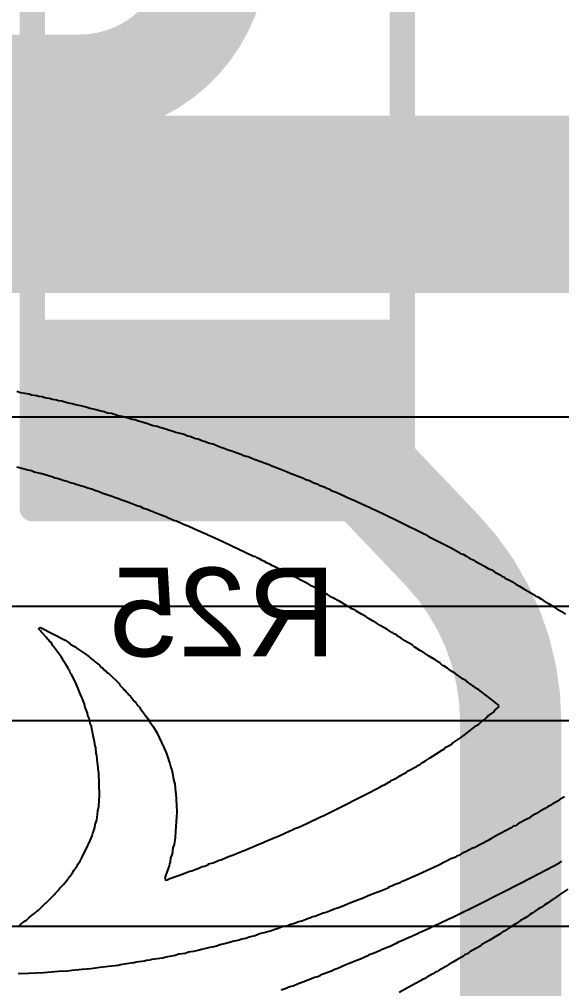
# Model space of a CAD drawing. Header units: inches. Extents: x 0 to 11.2, y -0.2 to 5.5.
# Drawn here: x 1.77 to 1.9841, y 1.3093 to 1.6915 of the extents above; entities that cross this region are included whole.
import ezdxf

# ---------------------------------------------------------------- set-up
doc = ezdxf.new("R2010")
doc.units = ezdxf.units.IN
doc.header["$MEASUREMENT"] = 0
for name, color, linetype in [('Bottom Layer', 5, 'Continuous'), ('Bottom Overlay', 54, 'Continuous'), ('Bottom Paste', 16, 'Continuous'), ('Bottom Solder', 6, 'Continuous'), ('Top Layer', 1, 'Continuous'), ('Top Overlay', 2, 'Continuous')]:
    doc.layers.add(name, color=color, linetype=linetype)
doc.styles.add('Arial', font='', dxfattribs={"height": 0.2})
doc.styles.get('Arial').set_extended_font_data('Arial')

# ---------------------------------------------------------------- blocks, each defined once
blk = doc.blocks.new('RES_2512_B_29')
at = {"layer": 'Bottom Layer'}
for points in [[(-0.15945, 0.06693), (-0.09646, 0.06693), (-0.09646, -0.06693), (-0.15945, -0.06693)], [(0.09646, 0.06693), (0.15945, 0.06693), (0.15945, -0.06693), (0.09646, -0.06693)]]:
    blk.add_hatch(color=5, dxfattribs=at).paths.add_polyline_path(points)
at = {"layer": 'Bottom Paste'}
for points in [[(-0.15945, 0.06693), (-0.09646, 0.06693), (-0.09646, -0.06693), (-0.15945, -0.06693)], [(0.09646, 0.06693), (0.15945, 0.06693), (0.15945, -0.06693), (0.09646, -0.06693)]]:
    blk.add_hatch(color=16, dxfattribs=at).paths.add_polyline_path(points)
at = {"layer": 'Bottom Solder'}
for points in [[(-0.16345, 0.07093), (-0.09246, 0.07093), (-0.09246, -0.07093), (-0.16345, -0.07093)], [(0.09246, 0.07093), (0.16345, 0.07093), (0.16345, -0.07093), (0.09246, -0.07093)]]:
    blk.add_hatch(color=6, dxfattribs=at).paths.add_polyline_path(points)
at = {"layer": 'Bottom Overlay'}
for points in [[(-0.167, 0.073, 0.01, 0.01, 0), (-0.167, -0.073, 0.01, 0.01, 0)], [(-0.167, 0.073, 0.01, 0.01, 0), (0.16679, 0.073, 0.01, 0.01, 0)], [(0.16679, 0.073, 0.01, 0.01, 0), (0.16679, -0.073, 0.01, 0.01, 0)], [(-0.167, -0.073, 0.01, 0.01, 0), (0.16679, -0.073, 0.01, 0.01, 0)]]:
    blk.add_lwpolyline(points, format="xyseb", dxfattribs=at)
for points in [[(-0.1695, 0.073, 0.005, 0.005, 1), (-0.1645, 0.073, 0.005, 0.005, 1)], [(-0.1695, 0.073, 0.005, 0.005, 1), (-0.1645, 0.073, 0.005, 0.005, 1)], [(0.16429, 0.073, 0.005, 0.005, 1), (0.16929, 0.073, 0.005, 0.005, 1)], [(0.16429, 0.073, 0.005, 0.005, 1), (0.16929, 0.073, 0.005, 0.005, 1)], [(-0.1695, -0.073, 0.005, 0.005, 1), (-0.1645, -0.073, 0.005, 0.005, 1)], [(-0.1695, -0.073, 0.005, 0.005, 1), (-0.1645, -0.073, 0.005, 0.005, 1)], [(0.16429, -0.073, 0.005, 0.005, 1), (0.16929, -0.073, 0.005, 0.005, 1)], [(0.16429, -0.073, 0.005, 0.005, 1), (0.16929, -0.073, 0.005, 0.005, 1)]]:
    blk.add_lwpolyline(points, format="xyseb", close=True, dxfattribs=at)

msp = doc.modelspace()

# ---------------------------------------------------------------- linework, layer by layer
at = {"layer": 'Bottom Layer'}
for points in [[(1.84816, 1.71991, 0.04, 0.04, -0.414214), (1.79379, 1.66554, 0.04, 0.04, 0)], [(1.69881, 1.66554, 0.04, 0.04, 0), (1.79379, 1.66554, 0.04, 0.04, 0)], [(1.84816, 1.53759, 0.04, 0.04, 0), (1.89509, 1.52609, 0.04, 0.04, 0)], [(1.89509, 1.52609, 0.04, 0.04, 0), (1.93685, 1.48225, 0.04, 0.04, 0)], [(1.93685, 1.48225, 0.04, 0.04, -0.192606), (1.964, 1.41438, 0.04, 0.04, 0)], [(1.964, 0.67236, 0.04, 0.04, 0), (1.964, 1.41438, 0.04, 0.04, 0)]]:
    msp.add_lwpolyline(points, format="xyseb", dxfattribs=at)
for points in [[(1.78379, 1.66554, 0.02, 0.02, 1), (1.80379, 1.66554, 0.02, 0.02, 1)], [(1.78379, 1.66554, 0.02, 0.02, 1), (1.80379, 1.66554, 0.02, 0.02, 1)], [(1.83816, 1.53759, 0.02, 0.02, 1), (1.85816, 1.53759, 0.02, 0.02, 1)], [(1.88509, 1.52609, 0.02, 0.02, 1), (1.90509, 1.52609, 0.02, 0.02, 1)], [(1.88509, 1.52609, 0.02, 0.02, 1), (1.90509, 1.52609, 0.02, 0.02, 1)], [(1.92685, 1.48225, 0.02, 0.02, 1), (1.94685, 1.48225, 0.02, 0.02, 1)], [(1.92685, 1.48225, 0.02, 0.02, 1), (1.94685, 1.48225, 0.02, 0.02, 1)], [(1.954, 1.41438, 0.02, 0.02, 1), (1.974, 1.41438, 0.02, 0.02, 1)], [(1.954, 1.41438, 0.02, 0.02, 1), (1.974, 1.41438, 0.02, 0.02, 1)]]:
    msp.add_lwpolyline(points, format="xyseb", close=True, dxfattribs=at)
at = {"layer": 'Top Layer'}
for p, q in [((1.50482, 1.53482), (3.02, 1.53482)), ((3.1, 1.46), (1.57, 1.46)), ((1.65519, 1.415), (3.19, 1.415)), ((3.31378, 1.33378), (1.73649, 1.33378))]:
    msp.add_line(p, q, dxfattribs=at)
msp.add_lwpolyline([(1.44717, 1.61855, 0.07, 0.07, 0), (2.89588, 1.61855, 0.07, 0.07, 0)], format="xyseb", dxfattribs=at)
at = {"layer": 'Top Overlay'}
for p, q in [((1.76911, 1.54484), (1.77046, 1.54432)), ((1.77046, 1.54432), (1.77387, 1.54381)), ((1.77387, 1.54381), (1.7749, 1.54339)), ((1.7749, 1.54339), (1.77697, 1.54319)), ((1.77697, 1.54319), (1.77779, 1.54298)), ((1.77779, 1.54298), (1.77903, 1.54277)), ((1.77903, 1.54277), (1.78007, 1.54236)), ((1.78007, 1.54236), (1.78172, 1.54215)), ((1.78172, 1.54215), (1.78234, 1.54195)), ((1.78234, 1.54195), (1.78317, 1.54174)), ((1.78317, 1.54174), (1.78472, 1.54143)), ((1.78472, 1.54143), (1.78554, 1.54122)), ((1.78554, 1.54122), (1.78678, 1.54102)), ((1.78678, 1.54102), (1.78761, 1.54081)), ((1.78761, 1.54081), (1.78937, 1.54029)), ((1.78937, 1.54029), (1.79092, 1.53998)), ((1.79092, 1.53998), (1.79174, 1.53978)), ((1.79174, 1.53978), (1.79267, 1.53947)), ((1.79267, 1.53947), (1.79412, 1.53926)), ((1.79412, 1.53926), (1.79577, 1.53885)), ((1.79577, 1.53885), (1.79681, 1.53864)), ((1.79681, 1.53864), (1.79784, 1.53823)), ((1.79784, 1.53823), (1.80042, 1.53771)), ((1.80042, 1.53771), (1.80135, 1.5374)), ((1.80135, 1.5374), (1.80218, 1.53719)), ((1.80218, 1.53719), (1.80352, 1.53688)), ((1.80352, 1.53688), (1.80486, 1.53637)), ((1.80486, 1.53637), (1.80652, 1.53616)), ((1.80652, 1.53616), (1.80714, 1.53595)), ((1.80714, 1.53595), (1.80796, 1.53575)), ((1.80796, 1.53575), (1.809, 1.53533)), ((1.809, 1.53533), (1.81055, 1.53502)), ((1.81055, 1.53502), (1.81168, 1.53471)), ((1.81168, 1.53471), (1.81375, 1.53409)), ((1.81375, 1.53409), (1.81458, 1.53389)), ((1.81458, 1.53389), (1.81561, 1.53368)), ((1.81561, 1.53368), (1.81664, 1.53327)), ((1.81664, 1.53327), (1.81892, 1.53265)), ((1.81892, 1.53265), (1.82036, 1.53223)), ((1.82036, 1.53223), (1.82171, 1.53172)), ((1.82171, 1.53172), (1.82284, 1.53141)), ((1.82284, 1.53141), (1.82439, 1.5311)), ((1.82439, 1.5311), (1.82543, 1.53068)), ((1.82543, 1.53068), (1.82636, 1.53037)), ((1.82636, 1.53037), (1.82791, 1.53006)), ((1.82791, 1.53006), (1.82894, 1.52965)), ((1.82894, 1.52965), (1.82987, 1.52934)), ((1.82987, 1.52934), (1.8307, 1.52913)), ((1.8307, 1.52913), (1.83173, 1.52872)), ((1.83173, 1.52872), (1.83504, 1.52789)), ((1.83504, 1.52789), (1.83648, 1.52727)), ((1.83648, 1.52727), (1.83772, 1.52707)), ((1.83772, 1.52707), (1.83958, 1.52624)), ((1.83958, 1.52624), (1.84062, 1.52603)), ((1.84062, 1.52603), (1.84206, 1.52541)), ((1.84206, 1.52541), (1.84341, 1.5251)), ((1.84341, 1.5251), (1.84516, 1.52438)), ((1.84516, 1.52438), (1.84651, 1.52407)), ((1.84651, 1.52407), (1.84826, 1.52335)), ((1.84826, 1.52335), (1.84961, 1.52283)), ((1.84961, 1.52283), (1.85054, 1.52252)), ((1.85054, 1.52252), (1.8525, 1.5218)), ((1.8525, 1.5218), (1.85426, 1.52128)), ((1.85426, 1.52128), (1.8556, 1.52076)), ((1.8556, 1.52076), (1.85787, 1.51994)), ((1.85787, 1.51994), (1.85818, 1.51963)), ((1.85818, 1.51963), (1.85953, 1.51932)), ((1.85953, 1.51932), (1.86035, 1.51911)), ((1.86035, 1.51911), (1.86211, 1.51839)), ((1.86211, 1.51839), (1.86356, 1.51777)), ((1.86356, 1.51777), (1.865, 1.51735)), ((1.77242, 1.51405), (1.76911, 1.51487)), ((1.77335, 1.51374), (1.77242, 1.51405)), ((1.7749, 1.51343), (1.77335, 1.51374)), ((1.865, 1.51735), (1.86604, 1.51694)), ((1.86604, 1.51694), (1.86748, 1.51632)), ((1.86748, 1.51632), (1.86862, 1.51601)), ((1.86862, 1.51601), (1.86976, 1.51549)), ((1.86976, 1.51549), (1.87286, 1.51425)), ((1.87286, 1.51425), (1.87554, 1.51322)), ((1.77593, 1.51301), (1.7749, 1.51343)), ((1.77841, 1.51239), (1.77593, 1.51301)), ((1.77986, 1.51198), (1.77841, 1.51239)), ((1.78193, 1.51136), (1.77986, 1.51198)), ((1.78306, 1.51105), (1.78193, 1.51136)), ((1.7841, 1.51064), (1.78306, 1.51105)), ((1.78492, 1.51043), (1.7841, 1.51064)), ((1.78627, 1.51012), (1.78492, 1.51043)), ((1.7873, 1.50971), (1.78627, 1.51012)), ((1.87554, 1.51322), (1.87699, 1.5126)), ((1.87699, 1.5126), (1.87802, 1.51219)), ((1.87802, 1.51219), (1.88071, 1.51115)), ((1.88071, 1.51115), (1.88216, 1.51053)), ((1.88216, 1.51053), (1.88319, 1.51012)), ((1.88319, 1.51012), (1.88453, 1.5096)), ((1.78895, 1.50929), (1.7873, 1.50971)), ((1.79009, 1.50878), (1.78895, 1.50929)), ((1.79143, 1.50847), (1.79009, 1.50878)), ((1.79247, 1.50805), (1.79143, 1.50847)), ((1.79329, 1.50785), (1.79247, 1.50805)), ((1.79474, 1.50744), (1.79329, 1.50785)), ((1.79557, 1.50723), (1.79474, 1.50744)), ((1.79701, 1.50661), (1.79557, 1.50723)), ((1.79867, 1.50619), (1.79701, 1.50661)), ((1.7998, 1.50568), (1.79867, 1.50619)), ((1.88453, 1.5096), (1.88608, 1.50888)), ((1.88608, 1.50888), (1.88712, 1.50847)), ((1.88712, 1.50847), (1.88794, 1.50826)), ((1.88794, 1.50826), (1.88836, 1.50785)), ((1.88836, 1.50785), (1.89032, 1.50712)), ((1.89032, 1.50712), (1.89146, 1.50661)), ((1.89146, 1.50661), (1.8928, 1.50609)), ((1.8928, 1.50609), (1.89311, 1.50578)), ((1.80115, 1.50537), (1.7998, 1.50568)), ((1.803, 1.50454), (1.80115, 1.50537)), ((1.80383, 1.50433), (1.803, 1.50454)), ((1.80497, 1.50382), (1.80383, 1.50433)), ((1.80631, 1.50351), (1.80497, 1.50382)), ((1.80765, 1.50299), (1.80631, 1.50351)), ((1.80962, 1.50227), (1.80765, 1.50299)), ((1.81055, 1.50196), (1.80962, 1.50227)), ((1.89311, 1.50578), (1.89507, 1.50506)), ((1.89507, 1.50506), (1.89683, 1.50433)), ((1.89683, 1.50433), (1.90075, 1.50248)), ((1.90075, 1.50248), (1.90179, 1.50206)), ((1.81251, 1.50124), (1.81055, 1.50196)), ((1.81354, 1.50082), (1.81251, 1.50124)), ((1.81489, 1.50031), (1.81354, 1.50082)), ((1.81685, 1.49958), (1.81489, 1.50031)), ((1.81768, 1.49938), (1.81685, 1.49958)), ((1.81902, 1.49865), (1.81768, 1.49938)), ((1.82016, 1.49834), (1.81902, 1.49865)), ((1.90179, 1.50206), (1.90323, 1.50144)), ((1.90323, 1.50144), (1.90716, 1.49958)), ((1.90716, 1.49958), (1.9085, 1.49907)), ((1.9085, 1.49907), (1.90881, 1.49876)), ((1.90881, 1.49876), (1.90985, 1.49834)), ((1.82119, 1.49793), (1.82016, 1.49834)), ((1.82191, 1.49762), (1.82119, 1.49793)), ((1.82305, 1.49731), (1.82191, 1.49762)), ((1.82336, 1.497), (1.82305, 1.49731)), ((1.82605, 1.49597), (1.82336, 1.497)), ((1.82708, 1.49555), (1.82605, 1.49597)), ((1.82822, 1.49524), (1.82708, 1.49555)), ((1.82853, 1.49493), (1.82822, 1.49524)), ((1.82987, 1.49442), (1.82853, 1.49493)), ((1.90985, 1.49834), (1.91377, 1.49648)), ((1.91377, 1.49648), (1.92018, 1.49338)), ((1.83132, 1.4938), (1.82987, 1.49442)), ((1.83214, 1.49359), (1.83132, 1.4938)), ((1.83452, 1.49245), (1.83214, 1.49359)), ((1.83555, 1.49204), (1.83452, 1.49245)), ((1.8369, 1.49152), (1.83555, 1.49204)), ((1.84062, 1.48987), (1.8369, 1.49152)), ((1.92018, 1.49338), (1.93031, 1.48842)), ((1.84103, 1.48966), (1.84062, 1.48987)), ((1.84279, 1.48894), (1.84103, 1.48966)), ((1.84413, 1.48842), (1.84279, 1.48894)), ((1.84444, 1.48811), (1.84413, 1.48842)), ((1.84578, 1.4876), (1.84444, 1.48811)), ((1.85033, 1.48553), (1.84578, 1.4876)), ((1.93031, 1.48842), (1.93155, 1.4876)), ((1.93155, 1.4876), (1.94043, 1.48305)), ((1.85343, 1.48408), (1.85033, 1.48553)), ((1.86252, 1.47974), (1.85343, 1.48408)), ((1.86335, 1.47954), (1.86252, 1.47974)), ((1.86376, 1.47912), (1.86335, 1.47954)), ((1.94043, 1.48305), (1.94395, 1.48119)), ((1.94395, 1.48119), (1.94436, 1.48078)), ((1.94436, 1.48078), (1.94519, 1.48057)), ((1.94519, 1.48057), (1.94663, 1.47974)), ((1.94663, 1.47974), (1.94787, 1.47892)), ((1.8648, 1.47871), (1.86376, 1.47912)), ((1.86583, 1.47809), (1.8648, 1.47871)), ((1.86686, 1.47768), (1.86583, 1.47809)), ((1.8679, 1.47706), (1.86686, 1.47768)), ((1.86893, 1.47664), (1.8679, 1.47706)), ((1.86996, 1.47602), (1.86893, 1.47664)), ((1.87038, 1.47582), (1.86996, 1.47602)), ((1.87141, 1.4754), (1.87038, 1.47582)), ((1.94787, 1.47892), (1.94922, 1.4784)), ((1.94922, 1.4784), (1.94953, 1.47809)), ((1.94953, 1.47809), (1.94994, 1.47788)), ((1.94994, 1.47788), (1.95345, 1.47602)), ((1.95345, 1.47602), (1.95511, 1.47499)), ((1.87244, 1.47478), (1.87141, 1.4754)), ((1.87348, 1.47437), (1.87244, 1.47478)), ((1.87782, 1.4721), (1.87348, 1.47437)), ((1.88298, 1.46941), (1.87782, 1.4721)), ((1.95511, 1.47499), (1.95614, 1.47458)), ((1.95614, 1.47458), (1.95655, 1.47437)), ((1.95655, 1.47437), (1.95779, 1.47354)), ((1.95779, 1.47354), (1.96007, 1.4723)), ((1.96007, 1.4723), (1.96048, 1.47189)), ((1.96048, 1.47189), (1.96151, 1.47148)), ((1.88484, 1.46838), (1.88298, 1.46941)), ((1.88515, 1.46807), (1.88484, 1.46838)), ((1.8865, 1.46755), (1.88515, 1.46807)), ((1.96151, 1.47148), (1.96193, 1.47106)), ((1.96193, 1.47106), (1.96296, 1.47065)), ((1.96296, 1.47065), (1.96441, 1.46982)), ((1.96441, 1.46982), (1.96606, 1.46879)), ((1.96606, 1.46879), (1.96751, 1.46796)), ((1.96751, 1.46796), (1.96916, 1.46693)), ((1.88815, 1.46652), (1.8865, 1.46755)), ((1.89125, 1.46486), (1.88815, 1.46652)), ((1.89166, 1.46466), (1.89125, 1.46486)), ((1.89332, 1.46362), (1.89166, 1.46466)), ((1.96916, 1.46693), (1.9735, 1.46445)), ((1.9735, 1.46445), (1.97391, 1.46404)), ((1.97391, 1.46404), (1.97474, 1.46383)), ((1.89683, 1.46176), (1.89332, 1.46362)), ((1.89827, 1.46094), (1.89683, 1.46176)), ((1.89951, 1.46011), (1.89827, 1.46094)), ((1.97474, 1.46383), (1.97619, 1.4628)), ((1.97619, 1.4628), (1.9766, 1.46259)), ((1.9766, 1.46259), (1.97701, 1.46218)), ((1.97701, 1.46218), (1.97887, 1.46114)), ((1.97887, 1.46114), (1.98176, 1.45949)), ((1.90013, 1.4599), (1.89951, 1.46011)), ((1.90158, 1.45887), (1.90013, 1.4599)), ((1.90241, 1.45866), (1.90158, 1.45887)), ((1.90282, 1.45825), (1.90241, 1.45866)), ((1.90509, 1.45701), (1.90282, 1.45825)), ((1.90675, 1.45598), (1.90509, 1.45701)), ((1.98176, 1.45949), (1.98218, 1.45908)), ((1.98218, 1.45908), (1.98404, 1.45804)), ((1.98404, 1.45804), (1.98569, 1.45701)), ((1.90819, 1.45515), (1.90675, 1.45598)), ((1.90943, 1.45432), (1.90819, 1.45515)), ((1.91088, 1.4535), (1.90943, 1.45432)), ((1.91129, 1.45329), (1.91088, 1.4535)), ((1.91253, 1.45246), (1.91129, 1.45329)), ((1.77779, 1.45143), (1.77841, 1.45164)), ((1.7779, 1.45091), (1.77779, 1.45143)), ((1.77852, 1.45029), (1.7779, 1.45091)), ((1.77841, 1.45164), (1.78813, 1.44668)), ((1.77872, 1.44988), (1.77852, 1.45029)), ((1.78079, 1.44781), (1.77872, 1.44988)), ((1.91543, 1.45081), (1.91253, 1.45246)), ((1.91708, 1.44978), (1.91543, 1.45081)), ((1.91749, 1.44957), (1.91708, 1.44978)), ((1.91791, 1.44916), (1.91749, 1.44957)), ((1.91894, 1.44874), (1.91791, 1.44916)), ((1.91935, 1.44833), (1.91894, 1.44874)), ((1.781, 1.4474), (1.78079, 1.44781)), ((1.78162, 1.44678), (1.781, 1.4474)), ((1.78182, 1.44637), (1.78162, 1.44678)), ((1.78213, 1.44606), (1.78182, 1.44637)), ((1.78255, 1.44585), (1.78213, 1.44606)), ((1.78327, 1.44451), (1.78255, 1.44585)), ((1.78813, 1.44668), (1.78937, 1.44585)), ((1.78937, 1.44585), (1.78978, 1.44564)), ((1.78978, 1.44564), (1.7904, 1.44502)), ((1.7904, 1.44502), (1.79185, 1.4442)), ((1.9208, 1.4475), (1.91935, 1.44833)), ((1.92225, 1.44647), (1.9208, 1.4475)), ((1.92514, 1.44482), (1.92225, 1.44647)), ((1.78358, 1.4442), (1.78327, 1.44451)), ((1.78658, 1.44017), (1.78358, 1.4442)), ((1.79185, 1.4442), (1.79329, 1.44316)), ((1.79329, 1.44316), (1.79526, 1.44182)), ((1.79526, 1.44182), (1.79557, 1.44151)), ((1.79557, 1.44151), (1.79598, 1.4413)), ((1.79598, 1.4413), (1.79743, 1.44027)), ((1.92576, 1.4442), (1.92514, 1.44482)), ((1.92617, 1.44399), (1.92576, 1.4442)), ((1.92845, 1.44254), (1.92617, 1.44399)), ((1.92886, 1.44234), (1.92845, 1.44254)), ((1.93155, 1.44048), (1.92886, 1.44234)), ((1.7872, 1.43913), (1.78658, 1.44017)), ((1.7874, 1.43872), (1.7872, 1.43913)), ((1.78844, 1.43707), (1.7874, 1.43872)), ((1.79743, 1.44027), (1.79784, 1.43986)), ((1.79784, 1.43986), (1.79825, 1.43965)), ((1.79825, 1.43965), (1.79867, 1.43924)), ((1.79867, 1.43924), (1.79908, 1.43903)), ((1.79908, 1.43903), (1.80011, 1.438)), ((1.80011, 1.438), (1.80053, 1.43779)), ((1.80053, 1.43779), (1.80115, 1.43717)), ((1.93444, 1.43882), (1.93155, 1.44048)), ((1.93485, 1.43841), (1.93444, 1.43882)), ((1.93599, 1.43769), (1.93485, 1.43841)), ((1.93713, 1.43676), (1.93599, 1.43769)), ((1.78926, 1.43562), (1.78844, 1.43707)), ((1.78947, 1.43521), (1.78926, 1.43562)), ((1.78978, 1.4349), (1.78947, 1.43521)), ((1.79009, 1.43376), (1.78978, 1.4349)), ((1.7905, 1.43335), (1.79009, 1.43376)), ((1.80115, 1.43717), (1.80156, 1.43696)), ((1.80156, 1.43696), (1.80187, 1.43665)), ((1.80187, 1.43665), (1.80208, 1.43624)), ((1.80208, 1.43624), (1.8028, 1.43572)), ((1.8028, 1.43572), (1.80363, 1.4349)), ((1.80363, 1.4349), (1.80404, 1.43469)), ((1.80404, 1.43469), (1.80486, 1.43386)), ((1.80486, 1.43386), (1.80528, 1.43366)), ((1.80528, 1.43366), (1.80951, 1.42942)), ((1.93754, 1.43655), (1.93713, 1.43676)), ((1.93909, 1.43562), (1.93754, 1.43655)), ((1.94023, 1.43469), (1.93909, 1.43562)), ((1.94064, 1.43448), (1.94023, 1.43469)), ((1.94188, 1.43366), (1.94064, 1.43448)), ((1.94333, 1.43262), (1.94188, 1.43366)), ((1.79195, 1.43066), (1.7905, 1.43335)), ((1.79257, 1.42921), (1.79195, 1.43066)), ((1.94436, 1.432), (1.94333, 1.43262)), ((1.94477, 1.43159), (1.94436, 1.432)), ((1.94622, 1.43076), (1.94477, 1.43159)), ((1.94684, 1.43014), (1.94622, 1.43076)), ((1.94725, 1.42994), (1.94684, 1.43014)), ((1.94767, 1.42952), (1.94725, 1.42994)), ((1.79278, 1.4288), (1.79257, 1.42921)), ((1.79329, 1.42766), (1.79278, 1.4288)), ((1.79371, 1.42663), (1.79329, 1.42766)), ((1.79422, 1.42529), (1.79371, 1.42663)), ((1.80951, 1.42942), (1.80972, 1.42901)), ((1.80972, 1.42901), (1.81117, 1.42756)), ((1.81117, 1.42756), (1.81137, 1.42715)), ((1.81137, 1.42715), (1.81199, 1.42673)), ((1.81199, 1.42673), (1.8122, 1.42632)), ((1.8122, 1.42632), (1.81282, 1.4257)), ((1.9487, 1.4289), (1.94767, 1.42952)), ((1.94911, 1.42849), (1.9487, 1.4289)), ((1.94953, 1.42828), (1.94911, 1.42849)), ((1.94994, 1.42787), (1.94953, 1.42828)), ((1.95139, 1.42704), (1.94994, 1.42787)), ((1.95469, 1.42456), (1.95139, 1.42704)), ((1.79484, 1.42384), (1.79422, 1.42529)), ((1.79536, 1.4225), (1.79484, 1.42384)), ((1.79577, 1.42146), (1.79536, 1.4225)), ((1.81282, 1.4257), (1.81303, 1.42529)), ((1.81303, 1.42529), (1.81375, 1.42477)), ((1.81375, 1.42477), (1.8154, 1.4227)), ((1.8154, 1.4227), (1.81592, 1.42219)), ((1.81592, 1.42219), (1.81613, 1.42177)), ((1.95542, 1.42405), (1.95469, 1.42456)), ((1.95655, 1.42312), (1.95542, 1.42405)), ((1.95697, 1.42291), (1.95655, 1.42312)), ((1.95738, 1.4225), (1.95697, 1.42291)), ((1.95779, 1.42229), (1.95738, 1.4225)), ((1.95841, 1.42167), (1.95779, 1.42229)), ((1.79608, 1.42012), (1.79577, 1.42146)), ((1.7966, 1.41898), (1.79608, 1.42012)), ((1.79691, 1.41785), (1.7966, 1.41898)), ((1.81613, 1.42177), (1.81654, 1.42136)), ((1.81654, 1.42136), (1.81675, 1.42095)), ((1.81675, 1.42095), (1.81757, 1.42012)), ((1.81757, 1.42012), (1.81778, 1.41971)), ((1.81778, 1.41971), (1.82026, 1.4164)), ((1.95635, 1.41774), (1.95676, 1.41816)), ((1.95676, 1.41816), (1.95717, 1.41836)), ((1.95717, 1.41836), (1.95748, 1.41867)), ((1.95748, 1.41867), (1.95769, 1.41909)), ((1.95769, 1.41909), (1.95841, 1.4196)), ((1.95883, 1.42146), (1.95841, 1.42167)), ((1.95841, 1.4196), (1.95883, 1.42002)), ((1.95934, 1.42095), (1.95883, 1.42146)), ((1.95883, 1.42002), (1.95924, 1.42022)), ((1.95924, 1.42022), (1.95934, 1.42095)), ((1.79712, 1.41702), (1.79691, 1.41785)), ((1.79763, 1.41589), (1.79712, 1.41702)), ((1.79784, 1.41464), (1.79763, 1.41589)), ((1.79805, 1.41382), (1.79784, 1.41464)), ((1.82026, 1.4164), (1.82067, 1.41599)), ((1.82067, 1.41599), (1.8215, 1.41454)), ((1.8215, 1.41454), (1.82284, 1.41258)), ((1.95201, 1.41423), (1.95242, 1.41444)), ((1.95242, 1.41444), (1.95325, 1.41526)), ((1.95325, 1.41526), (1.95366, 1.41547)), ((1.95366, 1.41547), (1.95428, 1.41609)), ((1.95428, 1.41609), (1.95469, 1.4163)), ((1.95469, 1.4163), (1.95511, 1.41692)), ((1.95511, 1.41692), (1.95552, 1.41712)), ((1.95552, 1.41712), (1.95593, 1.41754)), ((1.95593, 1.41754), (1.95635, 1.41774)), ((1.79846, 1.41279), (1.79805, 1.41382)), ((1.79867, 1.41155), (1.79846, 1.41279)), ((1.79887, 1.41051), (1.79867, 1.41155)), ((1.79908, 1.40969), (1.79887, 1.41051)), ((1.82284, 1.41258), (1.82429, 1.41031)), ((1.9456, 1.40927), (1.94932, 1.41217)), ((1.94932, 1.41217), (1.94984, 1.41248)), ((1.94984, 1.41248), (1.94994, 1.41278)), ((1.94994, 1.41278), (1.95139, 1.41361)), ((1.95139, 1.41361), (1.95201, 1.41423)), ((1.79929, 1.40845), (1.79908, 1.40969)), ((1.7997, 1.40679), (1.79929, 1.40845)), ((1.80001, 1.40504), (1.7997, 1.40679)), ((1.82429, 1.41031), (1.82708, 1.40442)), ((1.94147, 1.40638), (1.94415, 1.40824)), ((1.94415, 1.40824), (1.94457, 1.40845)), ((1.94457, 1.40845), (1.94519, 1.40907)), ((1.94519, 1.40907), (1.9456, 1.40927)), ((1.80022, 1.40442), (1.80001, 1.40504)), ((1.80042, 1.40194), (1.80022, 1.40442)), ((1.82708, 1.40442), (1.8277, 1.40297)), ((1.8277, 1.40297), (1.82822, 1.40163)), ((1.93485, 1.40204), (1.93713, 1.40349)), ((1.93713, 1.40349), (1.93754, 1.40369)), ((1.93754, 1.40369), (1.93816, 1.40431)), ((1.93816, 1.40431), (1.94043, 1.40555)), ((1.94043, 1.40555), (1.94105, 1.40617)), ((1.94105, 1.40617), (1.94147, 1.40638)), ((1.80063, 1.40132), (1.80042, 1.40194)), ((1.80084, 1.39822), (1.80063, 1.40132)), ((1.82822, 1.40163), (1.82884, 1.39997)), ((1.82884, 1.39997), (1.82904, 1.39915)), ((1.82904, 1.39915), (1.82946, 1.39811)), ((1.92907, 1.39832), (1.93031, 1.39915)), ((1.93031, 1.39915), (1.93072, 1.39935)), ((1.93072, 1.39935), (1.93196, 1.40018)), ((1.93196, 1.40018), (1.93341, 1.40101)), ((1.93341, 1.40101), (1.93485, 1.40204)), ((1.80104, 1.3976), (1.80084, 1.39822)), ((1.80125, 1.39491), (1.80104, 1.3976)), ((1.82946, 1.39811), (1.82987, 1.39646)), ((1.82987, 1.39646), (1.83018, 1.39553)), ((1.83018, 1.39553), (1.83049, 1.39419)), ((1.92328, 1.39501), (1.92679, 1.39687)), ((1.92679, 1.39687), (1.92721, 1.39729)), ((1.92721, 1.39729), (1.92824, 1.3977)), ((1.92824, 1.3977), (1.92865, 1.39811)), ((1.92865, 1.39811), (1.92907, 1.39832)), ((1.80146, 1.39429), (1.80125, 1.39491)), ((1.80166, 1.38561), (1.80146, 1.39429)), ((1.83049, 1.39419), (1.8309, 1.39171)), ((1.8309, 1.39171), (1.83111, 1.39088)), ((1.91667, 1.39129), (1.91801, 1.39181)), ((1.91801, 1.39181), (1.91977, 1.39274)), ((1.91977, 1.39274), (1.92018, 1.39315)), ((1.92018, 1.39315), (1.92287, 1.3946)), ((1.92287, 1.3946), (1.92328, 1.39501)), ((1.83111, 1.39088), (1.83142, 1.38995)), ((1.83142, 1.38995), (1.83163, 1.38685)), ((1.90695, 1.38592), (1.91212, 1.38861)), ((1.91212, 1.38861), (1.91336, 1.38943)), ((1.91336, 1.38943), (1.91419, 1.38964)), ((1.91419, 1.38964), (1.91584, 1.39067)), ((1.91584, 1.39067), (1.91625, 1.39088)), ((1.91625, 1.39088), (1.91667, 1.39129)), ((1.80146, 1.38106), (1.80166, 1.38561)), ((1.83163, 1.38685), (1.83183, 1.38623)), ((1.83183, 1.38623), (1.83204, 1.38168)), ((1.89476, 1.37972), (1.90695, 1.38592)), ((1.98342, 1.38385), (1.983, 1.38344)), ((1.98528, 1.38489), (1.98342, 1.38385)), ((1.80104, 1.37941), (1.80146, 1.38106)), ((1.83204, 1.38168), (1.83225, 1.379)), ((1.97763, 1.38034), (1.97536, 1.3791)), ((1.97887, 1.38117), (1.97763, 1.38034)), ((1.97991, 1.38158), (1.97887, 1.38117)), ((1.98032, 1.38199), (1.97991, 1.38158)), ((1.983, 1.38344), (1.98032, 1.38199)), ((1.80063, 1.3759), (1.80084, 1.37796)), ((1.80084, 1.37796), (1.80104, 1.37941)), ((1.83204, 1.37693), (1.83173, 1.37145)), ((1.83225, 1.379), (1.83204, 1.37693)), ((1.88381, 1.37455), (1.88898, 1.37703)), ((1.88898, 1.37703), (1.89001, 1.37745)), ((1.89001, 1.37745), (1.89476, 1.37972)), ((1.97061, 1.37621), (1.96709, 1.37435)), ((1.97102, 1.37641), (1.97061, 1.37621)), ((1.97226, 1.37724), (1.97102, 1.37641)), ((1.97371, 1.37807), (1.97226, 1.37724)), ((1.97412, 1.37827), (1.97371, 1.37807)), ((1.97536, 1.3791), (1.97412, 1.37827)), ((1.79949, 1.37166), (1.7998, 1.3728)), ((1.7998, 1.3728), (1.80001, 1.37404)), ((1.80001, 1.37404), (1.80042, 1.37507)), ((1.80042, 1.37507), (1.80063, 1.3759)), ((1.87813, 1.37197), (1.87844, 1.37228)), ((1.87844, 1.37228), (1.8804, 1.373)), ((1.8804, 1.373), (1.88381, 1.37455)), ((1.9642, 1.37269), (1.96275, 1.37187)), ((1.96461, 1.3729), (1.9642, 1.37269)), ((1.96503, 1.37331), (1.96461, 1.3729)), ((1.96585, 1.37352), (1.96503, 1.37331)), ((1.96709, 1.37435), (1.96585, 1.37352)), ((1.79794, 1.36763), (1.79877, 1.36949)), ((1.79877, 1.36949), (1.79908, 1.37063)), ((1.79908, 1.37063), (1.79949, 1.37166)), ((1.83152, 1.36877), (1.83111, 1.36608)), ((1.83173, 1.37145), (1.83152, 1.36877)), ((1.86841, 1.36784), (1.87151, 1.36908)), ((1.87151, 1.36908), (1.87265, 1.36959)), ((1.87265, 1.36959), (1.87451, 1.37042)), ((1.87451, 1.37042), (1.87678, 1.37145)), ((1.87678, 1.37145), (1.87813, 1.37197)), ((1.95924, 1.37001), (1.95614, 1.36835)), ((1.96275, 1.37187), (1.95924, 1.37001)), ((1.79464, 1.3606), (1.79712, 1.36577)), ((1.79712, 1.36577), (1.79732, 1.36618)), ((1.79732, 1.36618), (1.79794, 1.36763)), ((1.83059, 1.36474), (1.83039, 1.36226)), ((1.83111, 1.36608), (1.83059, 1.36474)), ((1.85942, 1.36401), (1.86087, 1.36463)), ((1.86087, 1.36463), (1.8619, 1.36505)), ((1.8619, 1.36505), (1.86335, 1.36567)), ((1.86335, 1.36567), (1.86521, 1.36649)), ((1.86521, 1.36649), (1.86604, 1.3667)), ((1.86604, 1.3667), (1.86707, 1.36732)), ((1.86707, 1.36732), (1.86841, 1.36784)), ((1.94891, 1.36463), (1.94622, 1.36319)), ((1.94953, 1.36484), (1.94891, 1.36463)), ((1.95511, 1.36773), (1.94953, 1.36484)), ((1.95614, 1.36835), (1.95511, 1.36773)), ((1.82977, 1.36081), (1.82956, 1.35916)), ((1.83039, 1.36226), (1.82977, 1.36081)), ((1.84971, 1.36009), (1.8526, 1.36133)), ((1.8526, 1.36133), (1.85457, 1.36205)), ((1.85457, 1.36205), (1.8557, 1.36257)), ((1.8557, 1.36257), (1.85839, 1.3636)), ((1.85839, 1.3636), (1.85942, 1.36401)), ((1.94229, 1.36112), (1.94033, 1.3604)), ((1.94271, 1.36153), (1.94229, 1.36112)), ((1.94353, 1.36174), (1.94271, 1.36153)), ((1.94477, 1.36257), (1.94353, 1.36174)), ((1.94519, 1.36277), (1.94477, 1.36257)), ((1.94622, 1.36319), (1.94519, 1.36277)), ((1.79154, 1.35585), (1.79298, 1.35792)), ((1.79298, 1.35792), (1.79319, 1.35833)), ((1.79319, 1.35833), (1.79402, 1.35957)), ((1.79402, 1.35957), (1.79464, 1.3606)), ((1.82915, 1.35771), (1.82873, 1.35668)), ((1.82935, 1.35854), (1.82915, 1.35771)), ((1.82956, 1.35916), (1.82935, 1.35854)), ((1.84113, 1.35688), (1.84227, 1.3574)), ((1.84227, 1.3574), (1.8431, 1.35761)), ((1.8431, 1.35761), (1.84444, 1.35812)), ((1.84444, 1.35812), (1.84475, 1.35843)), ((1.84475, 1.35843), (1.84661, 1.35885)), ((1.84661, 1.35885), (1.84888, 1.35988)), ((1.84888, 1.35988), (1.84971, 1.36009)), ((1.93568, 1.35802), (1.93217, 1.35637)), ((1.94033, 1.3604), (1.93568, 1.35802)), ((1.97805, 1.35616), (1.98321, 1.35885)), ((1.98321, 1.35885), (1.98424, 1.35947)), ((1.78947, 1.35275), (1.78968, 1.35316)), ((1.78968, 1.35316), (1.79009, 1.35358)), ((1.79009, 1.35358), (1.7903, 1.35399)), ((1.7903, 1.35399), (1.79071, 1.3544)), ((1.79071, 1.3544), (1.79154, 1.35585)), ((1.8277, 1.35378), (1.82749, 1.35234)), ((1.82832, 1.35523), (1.8277, 1.35378)), ((1.82873, 1.35668), (1.82832, 1.35523)), ((1.82946, 1.35265), (1.83214, 1.35368)), ((1.83214, 1.35368), (1.83328, 1.35399)), ((1.83328, 1.35399), (1.83431, 1.3544)), ((1.83431, 1.3544), (1.83597, 1.35502)), ((1.83597, 1.35502), (1.83731, 1.35554)), ((1.83731, 1.35554), (1.83814, 1.35575)), ((1.83814, 1.35575), (1.83948, 1.35626)), ((1.83948, 1.35626), (1.84113, 1.35688)), ((1.92576, 1.35347), (1.92431, 1.35285)), ((1.92617, 1.35368), (1.92576, 1.35347)), ((1.93072, 1.35575), (1.92617, 1.35368)), ((1.93217, 1.35637), (1.93072, 1.35575)), ((1.96813, 1.35099), (1.97495, 1.35451)), ((1.97495, 1.35451), (1.97805, 1.35616)), ((1.78596, 1.34882), (1.78761, 1.35048)), ((1.78761, 1.35048), (1.78782, 1.35089)), ((1.78782, 1.35089), (1.78885, 1.35192)), ((1.78885, 1.35192), (1.78906, 1.35234)), ((1.78906, 1.35234), (1.78947, 1.35275)), ((1.82749, 1.35234), (1.8278, 1.35203)), ((1.8278, 1.35203), (1.82842, 1.35223)), ((1.82842, 1.35223), (1.82946, 1.35265)), ((1.91729, 1.34975), (1.91594, 1.34924)), ((1.91842, 1.35027), (1.91729, 1.34975)), ((1.92039, 1.35099), (1.91842, 1.35027)), ((1.9208, 1.35141), (1.92039, 1.35099)), ((1.92163, 1.35161), (1.9208, 1.35141)), ((1.92431, 1.35285), (1.92163, 1.35161)), ((1.9518, 1.34273), (1.96813, 1.35099)), ((1.78048, 1.34293), (1.7841, 1.34655)), ((1.7841, 1.34655), (1.7843, 1.34696)), ((1.7843, 1.34696), (1.78575, 1.34841)), ((1.78575, 1.34841), (1.78596, 1.34882)), ((1.90778, 1.34583), (1.90551, 1.34479)), ((1.91047, 1.34686), (1.90778, 1.34583)), ((1.9115, 1.34727), (1.91047, 1.34686)), ((1.91295, 1.34789), (1.9115, 1.34727)), ((1.91563, 1.34893), (1.91295, 1.34789)), ((1.91594, 1.34924), (1.91563, 1.34893)), ((1.98239, 1.34562), (1.98115, 1.34479)), ((1.9828, 1.34583), (1.98239, 1.34562)), ((1.98342, 1.34645), (1.9828, 1.34583)), ((1.98383, 1.34665), (1.98342, 1.34645)), ((1.98652, 1.34851), (1.98383, 1.34665)), ((1.77759, 1.34025), (1.78007, 1.34273)), ((1.78007, 1.34273), (1.78048, 1.34293)), ((1.90055, 1.34293), (1.89745, 1.34169)), ((1.90323, 1.34397), (1.90055, 1.34293)), ((1.90437, 1.34448), (1.90323, 1.34397)), ((1.90551, 1.34479), (1.90437, 1.34448)), ((1.94167, 1.33777), (1.9518, 1.34273)), ((1.97743, 1.34231), (1.97598, 1.34128)), ((1.97846, 1.34293), (1.97743, 1.34231)), ((1.97991, 1.34397), (1.97846, 1.34293)), ((1.98032, 1.34417), (1.97991, 1.34397)), ((1.98073, 1.34459), (1.98032, 1.34417)), ((1.98115, 1.34479), (1.98073, 1.34459)), ((1.77428, 1.33756), (1.77469, 1.33797)), ((1.77469, 1.33797), (1.77511, 1.33818)), ((1.77511, 1.33818), (1.77573, 1.3388)), ((1.77573, 1.3388), (1.77614, 1.33901)), ((1.77614, 1.33901), (1.77717, 1.34004)), ((1.77717, 1.34004), (1.77759, 1.34025)), ((1.88805, 1.33828), (1.88701, 1.33787)), ((1.89001, 1.33901), (1.88805, 1.33828)), ((1.89115, 1.33932), (1.89001, 1.33901)), ((1.89249, 1.33983), (1.89115, 1.33932)), ((1.89435, 1.34066), (1.89249, 1.33983)), ((1.896, 1.34107), (1.89435, 1.34066)), ((1.89745, 1.34169), (1.896, 1.34107)), ((1.97102, 1.33797), (1.97061, 1.33777)), ((1.97143, 1.33839), (1.97102, 1.33797)), ((1.97247, 1.33901), (1.97143, 1.33839)), ((1.97371, 1.33983), (1.97247, 1.33901)), ((1.97412, 1.34004), (1.97371, 1.33983)), ((1.97453, 1.34045), (1.97412, 1.34004)), ((1.97557, 1.34107), (1.97453, 1.34045)), ((1.97598, 1.34128), (1.97557, 1.34107)), ((1.76994, 1.33405), (1.77077, 1.33487)), ((1.77077, 1.33487), (1.77118, 1.33508)), ((1.77118, 1.33508), (1.7718, 1.3357)), ((1.7718, 1.3357), (1.77283, 1.33632)), ((1.77283, 1.33632), (1.77387, 1.33735)), ((1.77387, 1.33735), (1.77428, 1.33756)), ((1.87709, 1.33456), (1.87596, 1.33405)), ((1.87823, 1.33487), (1.87709, 1.33456)), ((1.87906, 1.33508), (1.87823, 1.33487)), ((1.88019, 1.3356), (1.87906, 1.33508)), ((1.88154, 1.33591), (1.88019, 1.3356)), ((1.88422, 1.33694), (1.88154, 1.33591)), ((1.88505, 1.33715), (1.88422, 1.33694)), ((1.88536, 1.33746), (1.88505, 1.33715)), ((1.88701, 1.33787), (1.88536, 1.33746)), ((1.93382, 1.33405), (1.93899, 1.33653)), ((1.93899, 1.33653), (1.94167, 1.33777)), ((1.96596, 1.33477), (1.96368, 1.33332)), ((1.96792, 1.33611), (1.96596, 1.33477)), ((1.96937, 1.33694), (1.96792, 1.33611)), ((1.97061, 1.33777), (1.96937, 1.33694)), ((1.86459, 1.33074), (1.86314, 1.33012)), ((1.86542, 1.33095), (1.86459, 1.33074)), ((1.86717, 1.33146), (1.86542, 1.33095)), ((1.868, 1.33167), (1.86717, 1.33146)), ((1.86914, 1.33198), (1.868, 1.33167)), ((1.87048, 1.3325), (1.86914, 1.33198)), ((1.87182, 1.33281), (1.87048, 1.3325)), ((1.87358, 1.33353), (1.87182, 1.33281)), ((1.87441, 1.33374), (1.87358, 1.33353)), ((1.87596, 1.33405), (1.87441, 1.33374)), ((1.92535, 1.33012), (1.92576, 1.33033)), ((1.92576, 1.33033), (1.92762, 1.33115)), ((1.92762, 1.33115), (1.92803, 1.33136)), ((1.92803, 1.33136), (1.93155, 1.33301)), ((1.93155, 1.33301), (1.93237, 1.33322)), ((1.93237, 1.33322), (1.93279, 1.33363)), ((1.93279, 1.33363), (1.93382, 1.33405)), ((1.96007, 1.33095), (1.95717, 1.32929)), ((1.96048, 1.33136), (1.96007, 1.33095)), ((1.96162, 1.33208), (1.96048, 1.33136)), ((1.96368, 1.33332), (1.96162, 1.33208)), ((1.84971, 1.32661), (1.84888, 1.3264)), ((1.85033, 1.32681), (1.84971, 1.32661)), ((1.85157, 1.32702), (1.85033, 1.32681)), ((1.85302, 1.32743), (1.85157, 1.32702)), ((1.85477, 1.32795), (1.85302, 1.32743)), ((1.8556, 1.32816), (1.85477, 1.32795)), ((1.85684, 1.32836), (1.8556, 1.32816)), ((1.85787, 1.32878), (1.85684, 1.32836)), ((1.85942, 1.32909), (1.85787, 1.32878)), ((1.86077, 1.3296), (1.85942, 1.32909)), ((1.8618, 1.32981), (1.86077, 1.3296)), ((1.86314, 1.33012), (1.8618, 1.32981)), ((1.91667, 1.3262), (1.91853, 1.32702)), ((1.91853, 1.32702), (1.91894, 1.32723)), ((1.91894, 1.32723), (1.91997, 1.32785)), ((1.91997, 1.32785), (1.9208, 1.32805)), ((1.9208, 1.32805), (1.9239, 1.3295)), ((1.9239, 1.3295), (1.92535, 1.33012)), ((1.95263, 1.32661), (1.95221, 1.3262)), ((1.95552, 1.32826), (1.95263, 1.32661)), ((1.95717, 1.32929), (1.95552, 1.32826)), ((1.83297, 1.32289), (1.83152, 1.32227)), ((1.83545, 1.3231), (1.83297, 1.32289)), ((1.83679, 1.32361), (1.83545, 1.3231)), ((1.83876, 1.32392), (1.83679, 1.32361)), ((1.83989, 1.32423), (1.83876, 1.32392)), ((1.84113, 1.32444), (1.83989, 1.32423)), ((1.84196, 1.32465), (1.84113, 1.32444)), ((1.84413, 1.32516), (1.84196, 1.32465)), ((1.84527, 1.32547), (1.84413, 1.32516)), ((1.84609, 1.32568), (1.84527, 1.32547)), ((1.84785, 1.32599), (1.84609, 1.32568)), ((1.84888, 1.3264), (1.84785, 1.32599)), ((1.90778, 1.32227), (1.90819, 1.32268)), ((1.90819, 1.32268), (1.91016, 1.32341)), ((1.91016, 1.32341), (1.91129, 1.32392)), ((1.91129, 1.32392), (1.91264, 1.32444)), ((1.91264, 1.32444), (1.91295, 1.32475)), ((1.91295, 1.32475), (1.91563, 1.32578)), ((1.91563, 1.32578), (1.91667, 1.3262)), ((1.94725, 1.3231), (1.94591, 1.32258)), ((1.94787, 1.32372), (1.94725, 1.3231)), ((1.95221, 1.3262), (1.94787, 1.32372)), ((1.81406, 1.31927), (1.80993, 1.31865)), ((1.8153, 1.31948), (1.81406, 1.31927)), ((1.81613, 1.31969), (1.8153, 1.31948)), ((1.81943, 1.3201), (1.81613, 1.31969)), ((1.82026, 1.32031), (1.81943, 1.3201)), ((1.8215, 1.32051), (1.82026, 1.32031)), ((1.82233, 1.32072), (1.8215, 1.32051)), ((1.82357, 1.32093), (1.82233, 1.32072)), ((1.82543, 1.32113), (1.82357, 1.32093)), ((1.82667, 1.32134), (1.82543, 1.32113)), ((1.82749, 1.32154), (1.82667, 1.32134)), ((1.82853, 1.32175), (1.82749, 1.32154)), ((1.82935, 1.32196), (1.82853, 1.32175)), ((1.83152, 1.32227), (1.82935, 1.32196)), ((1.89889, 1.31876), (1.90024, 1.31927)), ((1.90024, 1.31927), (1.90127, 1.31969)), ((1.90127, 1.31969), (1.90292, 1.32031)), ((1.90292, 1.32031), (1.90468, 1.32103)), ((1.90468, 1.32103), (1.90695, 1.32206)), ((1.90695, 1.32206), (1.90778, 1.32227)), ((1.94147, 1.31979), (1.93961, 1.31876)), ((1.94271, 1.32062), (1.94147, 1.31979)), ((1.94539, 1.32206), (1.94271, 1.32062)), ((1.94591, 1.32258), (1.94539, 1.32206)), ((1.77025, 1.31514), (1.76973, 1.31524)), ((1.77366, 1.31524), (1.77025, 1.31514)), ((1.77976, 1.31555), (1.77366, 1.31524)), ((1.78554, 1.31597), (1.77976, 1.31555)), ((1.78906, 1.31617), (1.78554, 1.31597)), ((1.79071, 1.31638), (1.78906, 1.31617)), ((1.79484, 1.31679), (1.79071, 1.31638)), ((1.79825, 1.3171), (1.79484, 1.31679)), ((1.80104, 1.31741), (1.79825, 1.3171)), ((1.80187, 1.31762), (1.80104, 1.31741)), ((1.80414, 1.31783), (1.80187, 1.31762)), ((1.80517, 1.31803), (1.80414, 1.31783)), ((1.80786, 1.31824), (1.80517, 1.31803)), ((1.8091, 1.31845), (1.80786, 1.31824)), ((1.80993, 1.31865), (1.8091, 1.31845)), ((1.88918, 1.31483), (1.89001, 1.31504)), ((1.89001, 1.31504), (1.89104, 1.31545)), ((1.89104, 1.31545), (1.89249, 1.31607)), ((1.89249, 1.31607), (1.89362, 1.31638)), ((1.89362, 1.31638), (1.89393, 1.31669)), ((1.89393, 1.31669), (1.89497, 1.3171)), ((1.89497, 1.3171), (1.89579, 1.31731)), ((1.89579, 1.31731), (1.89889, 1.31876)), ((1.9332, 1.31504), (1.93093, 1.3138)), ((1.93444, 1.31586), (1.9332, 1.31504)), ((1.93527, 1.31607), (1.93444, 1.31586)), ((1.93568, 1.31648), (1.93527, 1.31607)), ((1.93837, 1.31793), (1.93568, 1.31648)), ((1.93961, 1.31876), (1.93837, 1.31793)), ((1.87988, 1.31111), (1.88195, 1.31194)), ((1.88195, 1.31194), (1.88464, 1.31297)), ((1.88464, 1.31297), (1.8865, 1.3138)), ((1.8865, 1.3138), (1.88784, 1.31411)), ((1.88784, 1.31411), (1.88887, 1.31452)), ((1.88887, 1.31452), (1.88918, 1.31483)), ((1.92845, 1.31235), (1.92493, 1.31049)), ((1.92886, 1.31276), (1.92845, 1.31235)), ((1.93051, 1.31338), (1.92886, 1.31276)), ((1.93093, 1.3138), (1.93051, 1.31338)), ((1.87337, 1.30873), (1.87503, 1.30935)), ((1.87503, 1.30935), (1.87678, 1.31008)), ((1.87678, 1.31008), (1.87813, 1.31039)), ((1.87813, 1.31039), (1.87988, 1.31111)), ((1.92349, 1.30966), (1.91997, 1.3078)), ((1.92493, 1.31049), (1.92349, 1.30966))]:
    msp.add_line(p, q, dxfattribs=at)

# ---------------------------------------------------------------- block references
at = {"rotation": 90}
msp.add_blockref('RES_2512_B_29', (1.84816, 1.66554), dxfattribs=at)

# ---------------------------------------------------------------- texts
at = {"layer": 'Bottom Overlay', "style": 'Arial', "text_generation_flag": 2}
msp.add_text('R25', height=0.035, dxfattribs=at).set_placement((1.89516, 1.4403))

doc.saveas('drawing.dxf')
